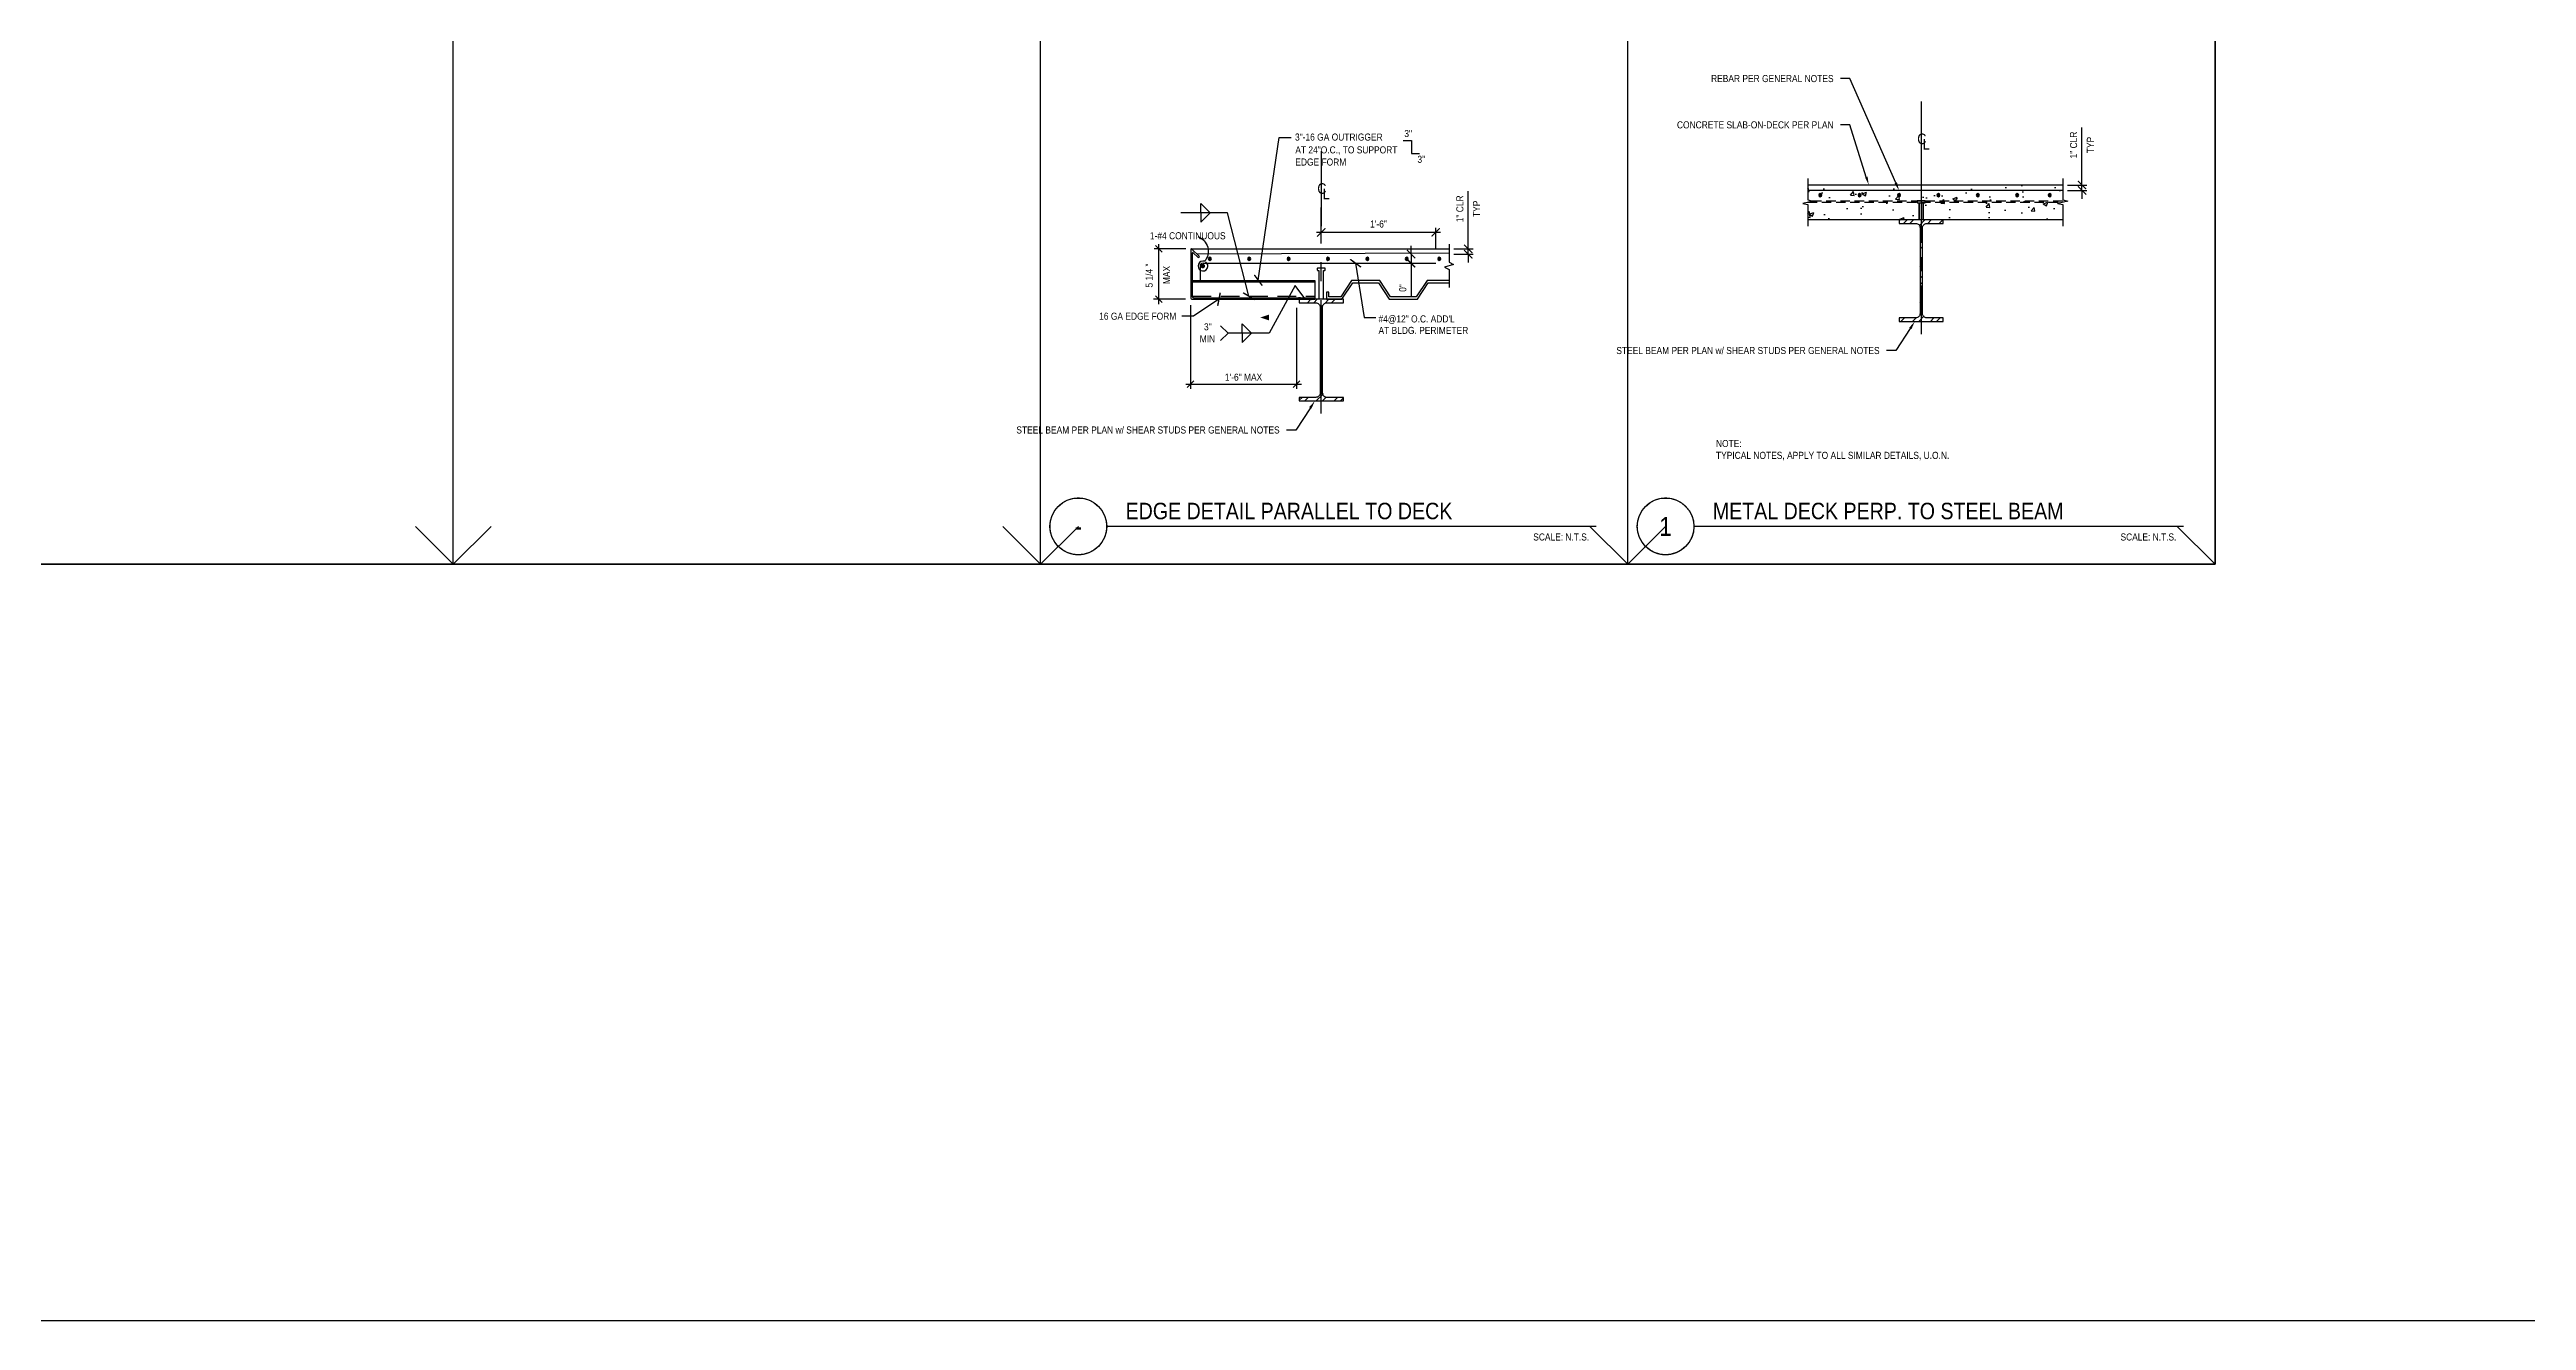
# Model space of a CAD drawing. Header units: inches. Extents: x -16404 to 14624, y -1591 to 16152.
# Drawn here: x -10192.1 to -9798.9, y 7320 to 7521.7 of the extents above; entities that cross this region are included whole.
import ezdxf
from ezdxf import colors
from ezdxf.entities.mleader import LeaderData, LeaderLine
from ezdxf.enums import TextEntityAlignment as Align
from ezdxf.math import Vec2, Vec3

# ---------------------------------------------------------------- set-up
doc = ezdxf.new("R2010")
doc.units = ezdxf.units.IN
doc.header["$LTSCALE"] = 24
doc.header["$MEASUREMENT"] = 0
for name, pattern in [('CENTER2', [1.125, 0.75, -0.125, 0.125, -0.125]), ('DASHED2', [0.375, 0.25, -0.125]), ('HIDDEN2', [0.1875, 0.125, -0.0625]), ('HIDDEN4', [0.09375, 0.0625, -0.03125])]:
    doc.linetypes.add(name, pattern=pattern)
doc.layers.get('0').update_dxf_attribs({"linetype": 'CONTINUOUS'})
doc.layers.get('DefPoints').update_dxf_attribs({"color": 251, "linetype": 'CONTINUOUS'})
doc.layers.add('DESIGNER COMMENTS', color=221, linetype='CONTINUOUS', plot=False)
doc.layers.add('S-ANNO-GRID-NONPLOT', color=251, linetype='CONTINUOUS', plot=False)
for name, color, linetype in [('S-ANNO-DIMS', 2, 'CONTINUOUS'), ('S-ANNO-NOTE', 4, 'CONTINUOUS'), ('S-BOLT', 2, 'CONTINUOUS'), ('S-BREAK', 2, 'CONTINUOUS'), ('S-CONC', 4, 'CONTINUOUS'), ('S-GRID', 1, 'CENTER2'), ('S-REBAR', 7, 'CONTINUOUS'), ('S-STEEL', 4, 'CONTINUOUS')]:
    doc.layers.add(name, color=color, linetype=linetype)
doc.layers.add('S-HATCH1', color=1, linetype='CONTINUOUS', transparency=0.5)
doc.layers.add('S-HATCH2', color=2, linetype='CONTINUOUS', transparency=0.5)
doc.styles.add('Arial', font='arial.ttf', dxfattribs={"width": 0.85})
doc.dimstyles.new('DIM-12$7', dxfattribs={"dimscale": 12, "dimtxt": 0.09375, "dimasz": 0.125, "dimexe": 0.0625, "dimexo": 0.0625, "dimgap": 0.0625, "dimtad": 1, "dimdec": 4, "dimzin": 11, "dimdsep": 46, "dimlunit": 4, "dimtxsty": 'Arial', "dimblk": 'ARCHTICK', "dimcen": 0.125, "dimclrd": 256, "dimclre": 256, "dimclrt": 4, "dimadec": 0, "dimazin": 0, "dimtfac": 0.75, "dimtdec": 4, "dimtofl": 0, "dimtmove": 0, "dimatfit": 3, "dimldrblk": 'ARCHTICK', "dimfxl": 1, "dimfrac": 1, "dimtolj": 1, "dimtzin": 11, "dimarcsym": 0})
doc.dimstyles.new('DIM-12_Se', dxfattribs={"dimscale": 12, "dimtxt": 0.09375, "dimasz": 0.109375, "dimexe": 0.0625, "dimexo": 0.0625, "dimgap": 0.0625, "dimtad": 1, "dimdec": 4, "dimzin": 11, "dimdsep": 46, "dimlunit": 4, "dimtxsty": 'Arial', "dimblk": 'ARCHTICK', "dimcen": 0.125, "dimdle": 0.0625, "dimclrd": 256, "dimclre": 256, "dimclrt": 4, "dimadec": 0, "dimazin": 0, "dimtfac": 0.75, "dimtdec": 4, "dimtmove": 0, "dimatfit": 3, "dimfxl": 1, "dimfrac": 1, "dimtolj": 1, "dimtzin": 0, "dimarcsym": 0})

# ---------------------------------------------------------------- blocks, each defined once
blk = doc.blocks.new('Se_24x36_DETAILS_GRID')
for p, q in [((0, 23), (7.767, 23)), ((0, 15.333), (0, 23)), ((7.767, 23), (15.535, 23)), ((7.767, 15.333), (7.767, 23)), ((15.535, 23), (23.302, 23)), ((15.535, 15.333), (15.535, 23)), ((23.302, 23), (31.07, 23)), ((23.302, 15.333), (23.302, 23)), ((31.07, 15.333), (31.07, 23)), ((0, 15.333), (0.5, 15.833)), ((7.767, 15.333), (8.267, 15.833)), ((15.535, 15.333), (16.035, 15.833)), ((23.302, 15.333), (23.802, 15.833)), ((0, 15.333), (7.767, 15.333)), ((0, 7.667), (0, 15.333)), ((7.767, 15.333), (15.535, 15.333)), ((7.767, 7.667), (7.767, 15.333)), ((15.535, 15.333), (23.302, 15.333)), ((15.535, 7.667), (15.535, 15.333)), ((23.302, 15.333), (31.07, 15.333)), ((23.302, 7.667), (23.302, 15.333)), ((31.07, 7.667), (31.07, 15.333)), ((0, 7.667), (0.5, 8.167)), ((7.767, 7.667), (8.267, 8.167)), ((15.535, 7.667), (16.035, 8.167)), ((23.302, 7.667), (23.802, 8.167)), ((0, 7.667), (7.767, 7.667)), ((0, 0), (0, 7.667)), ((7.767, 7.667), (15.535, 7.667)), ((7.767, 0), (7.767, 7.667)), ((15.535, 7.667), (23.302, 7.667)), ((15.535, 0), (15.535, 7.667)), ((23.302, 7.667), (31.07, 7.667)), ((23.302, 0), (23.302, 7.667)), ((31.07, 0), (31.07, 7.667)), ((0, 0), (0.5, 0.5)), ((7.767, 0), (8.267, 0.5)), ((15.535, 0), (16.035, 0.5)), ((23.302, 0), (23.802, 0.5)), ((0, 0), (7.767, 0)), ((7.767, 0), (15.535, 0)), ((15.535, 0), (23.302, 0)), ((23.302, 0), (31.07, 0))]:
    blk.add_line(p, q)
at = {"linetype": 'DASHED2', "ltscale": 0.5}
for p, q in [((7.767, 15.333), (7.267, 15.833)), ((15.535, 15.333), (15.035, 15.833)), ((23.302, 15.333), (22.802, 15.833)), ((31.07, 15.333), (30.57, 15.833)), ((7.767, 7.667), (7.267, 8.167)), ((15.535, 7.667), (15.035, 8.167)), ((23.302, 7.667), (22.802, 8.167)), ((31.07, 7.667), (30.57, 8.167)), ((7.767, 0), (7.267, 0.5)), ((15.535, 0), (15.035, 0.5)), ((23.302, 0), (22.802, 0.5)), ((31.07, 0), (30.57, 0.5))]:
    blk.add_line(p, q, dxfattribs=at)
blk = doc.blocks.new('_ARCHTICK')
at = {"color": 0, "linetype": 'ByBlock', "const_width": 0.15}
blk.add_lwpolyline([(-0.5, -0.5), (0.5, 0.5)], dxfattribs=at)
blk = doc.blocks.new('*D3045')
at = {"layer": 'DefPoints', "color": 0, "transparency": 16777216}
for p in [(-9990.22, 7492.65), (-9990.22, 7492.65), (-9972.06, 7489.2)]:
    blk.add_point(p, dxfattribs=at)
at = {"layer": 'S-ANNO-DIMS', "lineweight": -2, "transparency": 16777216}
for p, q in [((-9972.06, 7489.95), (-9972.06, 7493.4)), ((-9971.31, 7492.65), (-9990.97, 7492.65))]:
    blk.add_line(p, q, dxfattribs=at)
at = {"layer": 'S-ANNO-DIMS', "lineweight": -2, "transparency": 16777216, "xscale": 1.3125, "yscale": 1.3125, "zscale": 1.3125, "rotation": 180}
blk.add_blockref('_ARCHTICK', (-9990.22, 7492.65), dxfattribs=at)
at = {"layer": 'S-ANNO-DIMS', "lineweight": -2, "transparency": 16777216, "xscale": 1.3125, "yscale": 1.3125, "zscale": 1.3125}
blk.add_blockref('_ARCHTICK', (-9972.06, 7492.65), dxfattribs=at)
at = {"layer": 'S-ANNO-DIMS', "color": 4, "transparency": 16777216, "insert": (-9981.14, 7493.97), "char_height": 1.125, "attachment_point": 5, "style": 'Arial'}
blk.add_mtext('\\A1;1\'-6"', dxfattribs=at)
blk = doc.blocks.new('*D3049')
at = {"layer": 'DefPoints', "color": 0, "transparency": 16777216}
for p in [(-9872.52, 7500.17), (-9872.52, 7499.31), (-9869.48, 7500.17)]:
    blk.add_point(p, dxfattribs=at)
at = {"layer": 'S-ANNO-DIMS', "lineweight": -2, "transparency": 16777216}
for p, q in [((-9869.48, 7500.17), (-9869.48, 7509.32)), ((-9871.77, 7500.17), (-9868.73, 7500.17)), ((-9871.77, 7499.31), (-9868.73, 7499.31)), ((-9869.48, 7499.31), (-9869.48, 7500.17)), ((-9869.48, 7499.31), (-9869.48, 7498))]:
    blk.add_line(p, q, dxfattribs=at)
at = {"layer": 'S-ANNO-DIMS', "lineweight": -2, "transparency": 16777216, "xscale": 1.3125, "yscale": 1.3125, "zscale": 1.3125}
for p, rotation in [((-9869.48, 7500.17), 270), ((-9869.48, 7499.31), 90)]:
    blk.add_blockref('_ARCHTICK', p, dxfattribs=dict(at, rotation=rotation))
at = {"layer": 'S-ANNO-DIMS', "color": 4, "transparency": 16777216, "char_height": 1.125, "attachment_point": 5, "rotation": 90, "style": 'Arial'}
for s, insert in [('\\A1;1" CLR', (-9870.81, 7506.52)), ('\\A1;TYP', (-9868.16, 7506.52))]:
    blk.add_mtext(s, dxfattribs=dict(at, insert=insert))
blk = doc.blocks.new('CL-V12')
at = {"layer": 'DefPoints'}
blk.add_line((0, 5.94), (0, -5.94), dxfattribs=at)
at = {"layer": 'S-ANNO-NOTE', "color": 4, "char_height": 1.69, "attachment_point": 5, "style": 'Arial'}
for s, insert, width in [('C', (0.09, 0), 1.3847), ('L', (0.79, -0.84), 1.0599)]:
    blk.add_mtext(s, dxfattribs=dict(at, insert=insert, width=width))
blk = doc.blocks.new('*U332')
at = {"const_width": 0.188}
for points in [[(-4.5, 0, -1), (4.5, 0, 3.732051)], [(-4.5, 0, 1), (4.5, 0, -3.732051)]]:
    blk.add_lwpolyline(points, format="xyb", dxfattribs=at)
blk.add_lwpolyline([(4.5, 0), (82.21, 0)], dxfattribs=at)
blk.add_circle((0, 0), 4.5)
at = {"style": 'Arial', "width": 0.85}
for tag, p in [('DWG_TITLE_1', (7.5, 6.19)), ('DWG_TITLE_2', (7.5, 2.44))]:
    blk.add_attdef(tag, text='', height=2.62, dxfattribs=at).set_placement(p, align=Align.MIDDLE_LEFT)
blk.add_attdef('#', text='', height=3, dxfattribs=at).set_placement((0, 0), align=Align.MIDDLE_CENTER)
blk.add_attdef('SCALE', text='', height=1.12, dxfattribs=at).set_placement((81.08, -1.12), align=Align.TOP_RIGHT)
blk = doc.blocks.new('W16x45')
at = {"layer": 'S-HATCH1'}
h = blk.add_hatch(dxfattribs=at)
h.set_pattern_fill('STEEL', color=256, scale=16, style=0)
h.set_pattern_definition([(45, (-250.4607, -107.3444), (-1.414214, 1.414214), []), (45, (-250.4607, -106.3444), (-1.414214, 1.414214), [])])
edge = h.paths.add_edge_path()
edge.add_line((3.5, -8.06), (3.5, -7.5))
edge.add_line((3.5, -7.5), (0.87, -7.5))
edge.add_arc((0.87, -6.81), 0.688, 180, 270, ccw=False)
edge.add_line((0.19, -6.81), (0.19, 6.81))
edge.add_arc((0.87, 6.81), 0.688, 90, 180, ccw=False)
edge.add_line((0.87, 7.5), (3.5, 7.5))
edge.add_line((3.5, 7.5), (3.5, 8.06))
edge.add_line((3.5, 8.06), (-3.5, 8.06))
edge.add_line((-3.5, 8.06), (-3.5, 7.5))
edge.add_line((-3.5, 7.5), (-0.88, 7.5))
edge.add_arc((-0.88, 6.81), 0.688, 0, 90, ccw=False)
edge.add_line((-0.19, 6.81), (-0.19, -6.81))
edge.add_arc((-0.88, -6.81), 0.688, -90, 0, ccw=False)
edge.add_line((-0.88, -7.5), (-3.5, -7.5))
edge.add_line((-3.5, -7.5), (-3.5, -8.06))
edge.add_line((-3.5, -8.06), (3.5, -8.06))
at = {"layer": 'S-STEEL'}
blk.add_lwpolyline([(3.5, -8.06), (3.5, -7.5), (0.87, -7.5, -0.414214), (0.19, -6.81), (0.19, 6.81, -0.414214), (0.87, 7.5), (3.5, 7.5), (3.5, 8.06), (-3.5, 8.06), (-3.5, 7.5), (-0.88, 7.5, -0.414214), (-0.19, 6.81), (-0.19, -6.81, -0.414214), (-0.88, -7.5), (-3.5, -7.5), (-3.5, -8.06)], format="xyb", close=True, dxfattribs=at)
blk = doc.blocks.new('*D3051')
at = {"layer": 'DefPoints', "color": 0, "transparency": 16777216}
for p in [(-9969.94, 7490.04), (-9966.89, 7490.04), (-9969.94, 7489.18)]:
    blk.add_point(p, dxfattribs=at)
at = {"layer": 'S-ANNO-DIMS', "lineweight": -2, "transparency": 16777216}
for p, q in [((-9966.89, 7490.04), (-9966.89, 7499.18)), ((-9969.19, 7490.04), (-9966.14, 7490.04)), ((-9966.89, 7489.18), (-9966.89, 7490.04)), ((-9969.19, 7489.18), (-9966.14, 7489.18)), ((-9966.89, 7489.18), (-9966.89, 7487.86))]:
    blk.add_line(p, q, dxfattribs=at)
at = {"layer": 'S-ANNO-DIMS', "lineweight": -2, "transparency": 16777216, "xscale": 1.3125, "yscale": 1.3125, "zscale": 1.3125}
for p, rotation in [((-9966.89, 7490.04), 270), ((-9966.89, 7489.18), 90)]:
    blk.add_blockref('_ARCHTICK', p, dxfattribs=dict(at, rotation=rotation))
at = {"layer": 'S-ANNO-DIMS', "color": 4, "transparency": 16777216, "char_height": 1.125, "attachment_point": 5, "rotation": 90, "style": 'Arial'}
for s, insert in [('\\A1;1" CLR', (-9968.22, 7496.39)), ('\\A1;TYP', (-9965.58, 7496.39))]:
    blk.add_mtext(s, dxfattribs=dict(at, insert=insert))
blk = doc.blocks.new('*D3052')
at = {"layer": 'DefPoints', "color": 0, "transparency": 16777216}
for p in [(-9975.97, 7489.2), (-9975.97, 7487.76), (-9975.97, 7487.76)]:
    blk.add_point(p, dxfattribs=at)
at = {"layer": 'S-ANNO-DIMS', "lineweight": -2, "transparency": 16777216}
for p, q in [((-9975.97, 7489.2), (-9975.97, 7490.51)), ((-9975.97, 7489.2), (-9975.97, 7487.76)), ((-9975.97, 7487.76), (-9975.97, 7482.53))]:
    blk.add_line(p, q, dxfattribs=at)
at = {"layer": 'S-ANNO-DIMS', "lineweight": -2, "transparency": 16777216, "xscale": 1.3125, "yscale": 1.3125, "zscale": 1.3125}
for p, rotation in [((-9975.97, 7489.2), 270), ((-9975.97, 7487.76), 90)]:
    blk.add_blockref('_ARCHTICK', p, dxfattribs=dict(at, rotation=rotation))
at = {"layer": 'S-ANNO-DIMS', "color": 4, "transparency": 16777216, "insert": (-9977.29, 7483.83), "char_height": 1.125, "attachment_point": 5, "rotation": 90, "style": 'Arial'}
blk.add_mtext('\\A1;0"', dxfattribs=at)
blk = doc.blocks.new('*U153')
h = blk.add_hatch(color=256)
h.dxf.hatch_style = 1
h.paths.add_polyline_path([(0.25, 0, 1), (-0.25, 0, 1)])
at = {"color": 0}
blk.add_circle((0, 0), 0.25, dxfattribs=at)

msp = doc.modelspace()

# ---------------------------------------------------------------- hatches: boundary and pattern name
at = {"layer": 'S-HATCH2'}
h = msp.add_hatch(dxfattribs=at)
h.set_pattern_fill('ANSI31', color=256)
h.set_pattern_definition([(45, (-3267.63669, 2344.22687), (-0.0883883476, 0.0883883476), [])])
h.paths.add_polyline_path([(-9913.00651, 7500.17622), (-9913.0065, 7497.81218), (-9912.30497, 7497.64158), (-9871.82019, 7497.64158), (-9872.52172, 7497.81218), (-9872.52173, 7500.17161)], flags=17)
h.paths.add_polyline_path([(-9912.15133, 7497.64158), (-9913.78485, 7497.24432), (-9913.0065, 7497.05503), (-9913.0065, 7494.64158), (-9872.52172, 7494.64158), (-9872.52172, 7497.05503), (-9873.30007, 7497.24432), (-9871.74337, 7497.62289), (-9871.82019, 7497.64158)], flags=16)
h.paths.add_polyline_path([(-9913.00651, 7500.17622), (-9913.0065, 7497.81218), (-9912.22815, 7497.62289), (-9913.78485, 7497.24432), (-9913.0065, 7497.05503), (-9913.0065, 7494.64158), (-9872.52172, 7494.64158), (-9872.52172, 7497.05503), (-9873.30007, 7497.24432), (-9871.74337, 7497.62289), (-9872.52172, 7497.81218), (-9872.52173, 7500.17161)])
h = msp.add_hatch(dxfattribs=at)
h.set_pattern_fill('AR-CONC', color=256, style=0)
h.set_pattern_definition([(50, (-3267.6367, 2344.227), (7.172602, -0.6275213), [0.75, -8.25]), (355, (-3267.637, 2344.227), (-1.3875133, 7.5219213), [0.6, -6.6]), (100.45144, (-3267.039, 2344.1746), (5.7850885, 6.8944), [0.637402, -7.011421]), (46.1842, (-3267.637, 2346.227), (10.672413, -1.655193), [1.125, -12.375]), (96.63564, (-3266.747, 2346.089), (9.34662, 9.741186), [0.956103, -10.517138]), (351.18416, (-3267.637, 2346.227), (9.34662, 9.741186), [0.9, -9.9]), (21, (-3266.6367, 2345.727), (5.9690705, -4.026189), [0.75, -8.25]), (326, (-3266.637, 2345.727), (2.433153, 7.2515005), [0.6, -6.6]), (71.451445, (-3266.139, 2345.3914), (8.402224, 3.2253115), [0.637402, -7.011421]), (37.5, (-3267.6367, 2344.227), (0.12159855, 3.3289385), [0, -6.52, 0, -6.7, 0, -6.625]), (7.5, (-3267.6367, 2344.227), (2.6306954, 3.9441171), [0, -3.82, 0, -6.37, 0, -2.525]), (327.5, (-3269.8667, 2344.227), (5.3382244, -0.2255487), [0, -2.5, 0, -7.8, 0, -10.35]), (317.5, (-3270.8667, 2344.227), (5.8318617, 1.0010498), [0, -3.25, 0, -5.18, 0, -7.35])])
h.paths.add_polyline_path([(-9872.52173, 7500.17161), (-9913.00651, 7500.17622), (-9913.0065, 7497.81218), (-9912.30497, 7497.64158), (-9871.82019, 7497.64158), (-9872.52172, 7497.81218)])
h.paths.add_polyline_path([(-9872.52172, 7497.05503), (-9873.30007, 7497.24432), (-9871.74337, 7497.62289), (-9871.82019, 7497.64158), (-9912.30497, 7497.64158), (-9912.22815, 7497.62289), (-9913.78485, 7497.24432), (-9913.0065, 7497.05503), (-9913.0065, 7494.64158), (-9872.52172, 7494.64158)])

# ---------------------------------------------------------------- linework, layer by layer
at = {"layer": 'DESIGNER COMMENTS'}
msp.add_lwpolyline([(-12583.31796, 9120), (-12583.31796, 7320), (-9728.3678, 7320), (-9728.3678, 9120)], close=True, dxfattribs=at)
at = {"layer": 'S-ANNO-DIMS'}
for p, q in [((-10011.73918, 7490.03947), (-10016.73563, 7490.03947)), ((-10016.51596, 7490.5698), (-10015.4553, 7489.50914)), ((-10015.98563, 7481.25505), (-10015.98563, 7490.78947)), ((-10011.77091, 7482.04877), (-10016.82987, 7482.04877)), ((-10015.4553, 7481.51844), (-10016.51596, 7482.5791)), ((-10010.98918, 7481.09487), (-10010.98918, 7467.80305)), ((-9994.13308, 7480.6989), (-9994.13308, 7467.80305)), ((-10011.73918, 7468.55305), (-9993.38308, 7468.55305)), ((-10011.51951, 7468.02272), (-10010.45885, 7469.08338)), ((-9993.60275, 7469.08338), (-9994.66341, 7468.02272))]:
    msp.add_line(p, q, dxfattribs=at)
at = {"layer": 'S-ANNO-GRID-NONPLOT'}
msp.add_lwpolyline([(-9848.3678, 7440), (-12463.31796, 7440), (-12463.31796, 9000), (-9848.3678, 9000)], close=True, dxfattribs=at)
at = {"layer": 'S-ANNO-NOTE'}
for points in [[(-10009.36118, 7495.75566), (-10009.36118, 7497.25566), (-10007.86118, 7495.75566)], [(-10009.36118, 7495.75566), (-10009.36118, 7494.25566), (-10007.86118, 7495.75566)], [(-9969.93759, 7490.78947), (-9969.93759, 7487.91169), (-9969.21315, 7487.5433), (-9970.66204, 7487.15507), (-9969.93759, 7486.78669), (-9969.93759, 7483.9089)], [(-10006.19609, 7475.48143), (-10005.0195, 7476.65802), (-10006.19609, 7477.83461)], [(-10002.77782, 7476.65802), (-10002.77782, 7478.15802), (-10001.27782, 7476.65802)], [(-10002.77782, 7476.65802), (-10002.77782, 7475.15802), (-10001.27782, 7476.65802)]]:
    msp.add_lwpolyline(points, dxfattribs=at)
at = {"layer": 'S-ANNO-NOTE', "color": 2}
msp.add_lwpolyline([(-10009.77983, 7491.9804, -0.51356445), (-10008.7424, 7488.06133, 2.10232688), (-10008.31697, 7486.92056, 0.38273839), (-10008.59576, 7487.98804)], format="xyb", dxfattribs=at)
at = {"layer": 'S-ANNO-NOTE'}
msp.add_lwpolyline([(-9999.91248, 7479.14499, 0, 0.9375, 0), (-9998.50294, 7479.14499, 0, 0, 0), (-9998.50294, 7476.65802, 0, 0, 0)], format="xyseb", dxfattribs=at)
at = {"layer": 'S-BOLT', "color": 4}
msp.add_lwpolyline([(-9894.36564, 7497.64158), (-9895.61564, 7497.64158), (-9895.61564, 7497.42283, 0.414213562), (-9895.52189, 7497.32908), (-9895.30314, 7497.32908), (-9895.30314, 7494.64158), (-9895.30314, 7497.32908), (-9894.67814, 7497.32908), (-9894.67814, 7494.64158), (-9894.67814, 7497.32908), (-9894.45939, 7497.32908, 0.414213562), (-9894.36564, 7497.42283), (-9894.36564, 7497.64158)], format="xyb", close=True, dxfattribs=at)
at = {"layer": 'S-BOLT'}
msp.add_lwpolyline([(-9989.85081, 7482.0339), (-9989.85081, 7486.62346), (-9989.66331, 7486.62346, 0.414214), (-9989.60081, 7486.68596), (-9989.60081, 7486.93596, 0.414214), (-9989.66331, 7486.99846), (-9989.85081, 7486.99846), (-9990.78831, 7486.99846, 0.414214), (-9990.85081, 7486.93596), (-9990.85081, 7486.68596, 0.414214), (-9990.78831, 7486.62346), (-9990.60081, 7486.62346), (-9990.60081, 7482.0339)], format="xyb", dxfattribs=at)
at = {"layer": 'S-BREAK'}
for points in [[(-9913.00651, 7501.17622), (-9913.0065, 7497.81218), (-9912.22815, 7497.62289), (-9913.78485, 7497.24432), (-9913.0065, 7497.05503), (-9913.0065, 7493.64158)], [(-9872.52173, 7501.17622), (-9872.52172, 7497.81218), (-9871.74337, 7497.62289), (-9873.30007, 7497.24432), (-9872.52172, 7497.05503), (-9872.52172, 7493.64158)]]:
    msp.add_lwpolyline(points, dxfattribs=at)
at = {"layer": 'S-CONC', "linetype": 'Continuous'}
msp.add_line((-9913.0065, 7500.17622), (-9872.52172, 7500.17161), dxfattribs=at)
at = {"layer": 'S-CONC'}
msp.add_line((-9872.52172, 7494.64158), (-9913.0065, 7494.64158), dxfattribs=at)
at = {"layer": 'S-GRID', "color": 1, "linetype": 'CENTER2', "ltscale": 0.75}
msp.add_line((-9894.99064, 7504.47822), (-9894.99064, 7476.51658), dxfattribs=at)
at = {"layer": 'S-GRID', "color": 1, "linetype": 'CENTER2'}
msp.add_line((-9990.21973, 7463.9089), (-9990.21973, 7496.59375), dxfattribs=at)
at = {"layer": 'S-REBAR'}
for p, q in [((-9872.52172, 7499.30874), (-9912.98247, 7499.30874)), ((-9969.93759, 7489.35058), (-10009.87139, 7489.19967))]:
    msp.add_line(p, q, dxfattribs=at)
at = {"layer": 'S-REBAR', "linetype": 'Continuous'}
for p, q in [((-10009.47281, 7487.25661), (-10009.47281, 7484.73121)), ((-10008.97281, 7487.75661), (-9972.06186, 7487.75661))]:
    msp.add_line(p, q, dxfattribs=at)
at = {"layer": 'S-REBAR', "const_width": 0.35156}
msp.add_lwpolyline([(-10009.20132, 7487.30669, 1), (-10008.84976, 7487.30669, 1)], format="xyb", close=True, dxfattribs=at)
at = {"layer": 'S-REBAR', "linetype": 'Continuous'}
msp.add_arc((-10008.97281, 7487.25661), 0.5, 90, 180, dxfattribs=at)
at = {"layer": 'S-STEEL', "color": 4}
for p, q in [((-9977.2449, 7507.2176), (-9975.9256, 7507.2176)), ((-9975.9256, 7507.2176), (-9975.9256, 7505.19252)), ((-9975.9256, 7505.19252), (-9974.65342, 7505.19252))]:
    msp.add_line(p, q, dxfattribs=at)
at = {"layer": 'S-STEEL', "color": 2, "linetype": 'HIDDEN4'}
for p, q in [((-9913.02393, 7497.42937), (-9873.10136, 7497.42937)), ((-9912.32781, 7497.64158), (-9871.84757, 7497.64158))]:
    msp.add_line(p, q, dxfattribs=at)
at = {"layer": 'S-STEEL', "color": 3, "linetype": 'Continuous'}
for p, q in [((-10010.94206, 7490.03947), (-9969.93759, 7490.03947)), ((-10010.69206, 7485.0339), (-9991.24544, 7485.0339)), ((-10010.69206, 7484.7839), (-9991.24544, 7484.7839)), ((-10010.49206, 7482.2839), (-9991.24544, 7482.2839))]:
    msp.add_line(p, q, dxfattribs=at)
at = {"layer": 'S-STEEL', "color": 4, "linetype": 'Continuous'}
for p, q in [((-10010.94206, 7489.94327), (-10010.94206, 7482.3339)), ((-10009.57529, 7488.81792), (-10010.77135, 7490.01398)), ((-10010.69206, 7489.36386), (-10010.69206, 7482.4839)), ((-10009.75207, 7488.64114), (-10010.53842, 7489.4275))]:
    msp.add_line(p, q, dxfattribs=at)
at = {"layer": 'S-STEEL'}
for p, q in [((-10009.75207, 7488.64114), (-10009.57529, 7488.81792)), ((-10010.64206, 7482.0339), (-9991.24544, 7482.0339))]:
    msp.add_line(p, q, dxfattribs=at)
at = {"layer": 'S-STEEL', "color": 3, "linetype": 'HIDDEN2'}
msp.add_line((-10010.69206, 7482.5339), (-9991.24544, 7482.5339), dxfattribs=at)
at = {"layer": 'S-STEEL', "color": 3}
msp.add_line((-9991.24544, 7485.0339), (-9991.24544, 7482.0339), dxfattribs=at)
at = {"layer": 'S-STEEL'}
for points in [[(-9987.1414, 7482.4089), (-9989.00022, 7482.4089), (-9989.00022, 7483.14716), (-9989.37522, 7483.14716), (-9989.37522, 7482.0339), (-9986.93772, 7482.0339), (-9985.23405, 7484.6589), (-9981.1414, 7484.6589), (-9979.43772, 7482.0339), (-9974.93772, 7482.0339), (-9973.23405, 7484.6589), (-9969.93759, 7484.6589)], [(-9969.93759, 7485.0339), (-9973.43772, 7485.0339), (-9975.1414, 7482.4089), (-9979.23405, 7482.4089), (-9980.93772, 7485.0339), (-9985.43772, 7485.0339), (-9987.1414, 7482.4089)]]:
    msp.add_lwpolyline(points, dxfattribs=at)
at = {"layer": 'S-STEEL', "color": 4, "linetype": 'Continuous'}
for centre, radius, start, end in [((-10010.84206, 7489.94327), 0.1, 45, 180), ((-10010.60206, 7489.36386), 0.09, 45, 180), ((-10010.64206, 7482.3339), 0.3, 180, 270), ((-10010.49206, 7482.4839), 0.2, 180, 270)]:
    msp.add_arc(centre, radius, start, end, dxfattribs=at)

# ---------------------------------------------------------------- block references
at = {"layer": 'S-ANNO-GRID-NONPLOT', "xscale": 12, "yscale": 12, "zscale": 12}
msp.add_blockref('Se_24x36_DETAILS_GRID', (-10221.20419, 7440), dxfattribs=at)
at = {"layer": 'S-ANNO-NOTE'}
for p in [(-9894.99064, 7507.47882), (-9990.21973, 7499.59435)]:
    msp.add_blockref('CL-V12', p, dxfattribs=at)
for p, values in [((-10028.786, 7446), {'#': '-', 'DWG_TITLE_2': 'EDGE DETAIL PARALLEL TO DECK', 'SCALE': 'SCALE: N.T.S.'}), ((-9935.5769, 7446), {'#': '1', 'DWG_TITLE_2': 'METAL DECK PERP. TO STEEL BEAM', 'SCALE': 'SCALE: N.T.S.'})]:
    msp.add_blockref('*U332', p, dxfattribs=at).add_auto_attribs(values)
at = {"layer": 'S-REBAR', "linetype": 'ByBlock', "xscale": -1, "rotation": 180}
for p in [(-9911.0192, 7498.55874), (-9904.7692, 7498.55874), (-9898.5192, 7498.55874), (-9892.2692, 7498.55874), (-9886.0192, 7498.55874), (-9879.7692, 7498.55874), (-9874.60001, 7498.55874), (-10007.90812, 7488.44967), (-10001.65812, 7488.44967), (-9995.40812, 7488.44967), (-9989.15812, 7488.44967), (-9982.90812, 7488.44967), (-9976.65812, 7488.44967), (-9971.48894, 7488.44967)]:
    msp.add_blockref('*U153', p, dxfattribs=at)
at = {"layer": 'S-STEEL'}
for p in [(-9894.99064, 7486.57908), (-9990.21973, 7473.9714)]:
    msp.add_blockref('W16x45', p, dxfattribs=at)

# ---------------------------------------------------------------- texts
at = {"layer": 'S-ANNO-NOTE', "style": 'Arial', "width": 0.85}
for s, p in [('AT 24"O.C., TO SUPPORT', (-9994.34532, 7505.18258)), ('3"-16 GA OUTRIGGER ', (-9994.39244, 7507.21695)), ('3"', (-9977.04589, 7507.77715)), ('EDGE FORM', (-9994.34532, 7503.25401)), ('3"', (-9974.95843, 7503.68105)), ('1-#4 CONTINUOUS', (-10017.4297, 7491.55547)), ('16 GA EDGE FORM ', (-10025.47946, 7478.7891)), ('3"', (-10008.83698, 7477.10918)), ('MIN', (-10009.51472, 7475.18061))]:
    msp.add_text(s, height=1.125, dxfattribs=at).set_placement(p)
for s, p in [('5 1/4 "', (-10016.9777, 7483.89008)), ('MAX', (-10014.21537, 7484.44119))]:
    msp.add_text(s, height=1.125, rotation=90, dxfattribs=at).set_placement(p)
at = {"layer": 'S-ANNO-NOTE', "color": 4, "linetype": 'Continuous', "style": 'Arial', "width": 0.85}
for s, p in [('AT BLDG. PERIMETER', (-9981.14475, 7476.5387)), ('#4@12" O.C. ADD\'L', (-9981.14475, 7478.36013))]:
    msp.add_text(s, height=1.125, dxfattribs=at).set_placement(p)
at = {"layer": 'S-ANNO-NOTE', "style": 'Arial', "width": 0.85}
msp.add_text('1\'-6" MAX', height=1.125, dxfattribs=at).set_placement((-10002.56113, 7469.11555), align=Align.CENTER)
at = {"layer": 'S-ANNO-NOTE', "color": 4, "linetype": 'Continuous', "insert": (-9927.57685, 7456.50001), "char_height": 1.125, "width": 62.7381253, "attachment_point": 7, "style": 'Arial'}
msp.add_mtext('\\A1;NOTE:\\PTYPICAL NOTES, APPLY TO ALL SIMILAR DETAILS, U.O.N.', dxfattribs=at)

# ---------------------------------------------------------------- dimensions: what is measured, and where the dimension line sits
at = {"layer": 'S-ANNO-DIMS'}
for base, p1, p2, angle, text, picture, middle in [((-9869.4758, 7500.17161), (-9872.52172, 7499.30874), (-9872.52172, 7500.17161), 90, '1" CLR\\XTYP', '*D3049', (-9869.4758, 7506.51714)), ((-9966.89167, 7490.03947), (-9969.93759, 7489.1766), (-9969.93759, 7490.03947), 90, '1" CLR\\XTYP', '*D3051', (-9966.89167, 7496.38501)), ((-9975.96649, 7487.75661), (-9975.96649, 7489.19967), (-9975.96649, 7487.75661), 270, '0"', '*D3052', (-9975.96649, 7483.83206))]:
    dim = msp.add_linear_dim(base=base, p1=p1, p2=p2, angle=angle, text=text, dimstyle='DIM-12_Se', dxfattribs=at)
    dim.commit()
    dim.dimension.update_dxf_attribs({"geometry": picture, "text_midpoint": middle, "dimtype": 160})
dim = msp.add_linear_dim(base=(-9990.21973, 7492.64562), p1=(-9972.06186, 7489.19967), p2=(-9990.21973, 7492.64562), text='1\'-6"', dimstyle='DIM-12_Se', dxfattribs=at)
dim.commit()
dim.dimension.update_dxf_attribs({"geometry": '*D3045', "text_midpoint": (-9981.14079, 7493.97002)})

# ---------------------------------------------------------------- leaders
for points in [[(-10000.2194, 7485.04996), (-9996.88836, 7507.71056), (-9995.02377, 7507.71056)], [(-10001.72785, 7482.5339), (-10005.0863, 7495.75566), (-10012.53561, 7495.75566)], [(-9984.77488, 7487.75661), (-9983.40966, 7479.13256), (-9981.54507, 7479.13256)], [(-10006.46705, 7482.0339), (-10010.48636, 7479.33371), (-10012.35095, 7479.33371)], [(-9992.84521, 7482.15922), (-9994.38898, 7484.23893), (-9998.50294, 7476.65802), (-10005.0195, 7476.65802)]]:
    msp.add_leader(points, dimstyle='DIM-12$7', dxfattribs=at)
at = {"layer": 'S-ANNO-NOTE'}
ml = msp.add_multileader_mtext('Standard', dxfattribs=at)
ml.set_content('\\A1;REBAR PER GENERAL NOTES', color=4, style='Arial')
ml.set_leader_properties(color=2)
ml.build(insert=Vec2(0, 0))
ml.multileader.update_dxf_attribs({"dogleg_length": 0.36, "arrow_head_size": 1.3125, "scale": 12})
ctx = ml.context
ctx.base_point, ctx.scale, ctx.char_height, ctx.arrow_head_size, ctx.landing_gap_size, ctx.plane_origin = Vec3(-9924.31269, 7517.05153), 12, 1.125, 1.3125, 1.08, Vec3(-9866.72347, 7205.59418)
ctx.text_align_type = 2
notes = []
notes.append((ctx, [(0, (1, 1, 0), (-9906.32916, 7517.05153), (-1, 0), 1.5, [(0, [(-9898.5192, 7499.30874)], 0, [])])]))
ctx.mtext.insert, ctx.mtext.width, ctx.mtext.alignment, ctx.mtext.flow_direction = Vec3(-9908.90916, 7517.62363), 17.8969083, 3, 5
ml = msp.add_multileader_mtext('Standard', dxfattribs=at)
ml.set_content('\\A1;CONCRETE SLAB-ON-DECK PER PLAN', color=4, style='Arial')
ml.set_leader_properties(color=2)
ml.build(insert=Vec2(0, 0))
ml.multileader.update_dxf_attribs({"dogleg_length": 0.36, "arrow_head_size": 1.3125, "scale": 12})
ctx = ml.context
ctx.base_point, ctx.scale, ctx.char_height, ctx.arrow_head_size, ctx.landing_gap_size, ctx.plane_origin = Vec3(-9927.80829, 7509.71351), 12, 1.125, 1.3125, 1.08, Vec3(-9866.72348, 7207.37869)
ctx.text_align_type = 2
notes.append((ctx, [(0, (1, 1, 0), (-9906.32916, 7509.71351), (-1, 0), 1.5, [(0, [(-9903.32068, 7500.17512)], 0, [])])]))
ctx.mtext.insert, ctx.mtext.width, ctx.mtext.alignment, ctx.mtext.flow_direction = Vec3(-9908.90916, 7510.27639), 17.8969083, 3, 5
ml = msp.add_multileader_mtext('Standard', dxfattribs=at)
ml.set_content('\\A1;STEEL BEAM PER PLAN w/ SHEAR STUDS PER GENERAL NOTES', color=4, style='Arial')
ml.set_leader_properties(color=2)
ml.build(insert=Vec2(0, 0))
ml.multileader.update_dxf_attribs({"dogleg_length": 0.36, "arrow_head_size": 1.3125, "scale": 12})
ctx = ml.context
ctx.base_point, ctx.scale, ctx.char_height, ctx.arrow_head_size, ctx.landing_gap_size, ctx.plane_origin = Vec3(-9917.57894, 7473.89632), 12, 1.125, 1.3125, 1.08, Vec3(-9859.41701, 7772.23114)
ctx.text_align_type = 2
notes.append((ctx, [(0, (1, 1, 0), (-9899.0227, 7473.89632), (-1, 0), 1.5, [(0, [(-9896.01411, 7478.51658)], 0, [])])]))
ctx.mtext.insert, ctx.mtext.width, ctx.mtext.alignment, ctx.mtext.flow_direction = Vec3(-9901.6027, 7474.46841), 15.0105466, 3, 5
ml = msp.add_multileader_mtext('Standard', dxfattribs=at)
ml.set_content('\\A1;STEEL BEAM PER PLAN w/ SHEAR STUDS PER GENERAL NOTES', color=4, style='Arial')
ml.set_leader_properties(color=2)
ml.build(insert=Vec2(0, 0))
ml.multileader.update_dxf_attribs({"dogleg_length": 0.36, "arrow_head_size": 1.3125, "scale": 12})
ctx = ml.context
ctx.base_point, ctx.scale, ctx.char_height, ctx.arrow_head_size, ctx.landing_gap_size, ctx.plane_origin = Vec3(-10012.80803, 7461.28864), 12, 1.125, 1.3125, 1.08, Vec3(-9954.64611, 7759.62346)
ctx.text_align_type = 2
notes.append((ctx, [(0, (1, 1, 0), (-9994.25179, 7461.28864), (-1, 0), 1.5, [(0, [(-9991.2432, 7465.9089)], 0, [])])]))
ctx.mtext.insert, ctx.mtext.width, ctx.mtext.alignment, ctx.mtext.flow_direction = Vec3(-9996.83179, 7461.86073), 15.0105466, 3, 5
for ctx, leaders in notes:
    for number, flags, end, landing, length, lines in leaders:
        leader = LeaderData()
        leader.index, (leader.has_last_leader_line, leader.has_dogleg_vector, leader.attachment_direction) = number, flags
        leader.last_leader_point, leader.dogleg_vector, leader.dogleg_length = Vec3(end), Vec3(landing), length
        for number, points, colour, breaks in lines:
            line = LeaderLine()
            line.index, line.vertices, line.color, line.breaks = number, Vec3.list(points), colors.encode_raw_color(colour), breaks
            leader.lines.append(line)
        ctx.leaders.append(leader)

doc.saveas('drawing.dxf')
